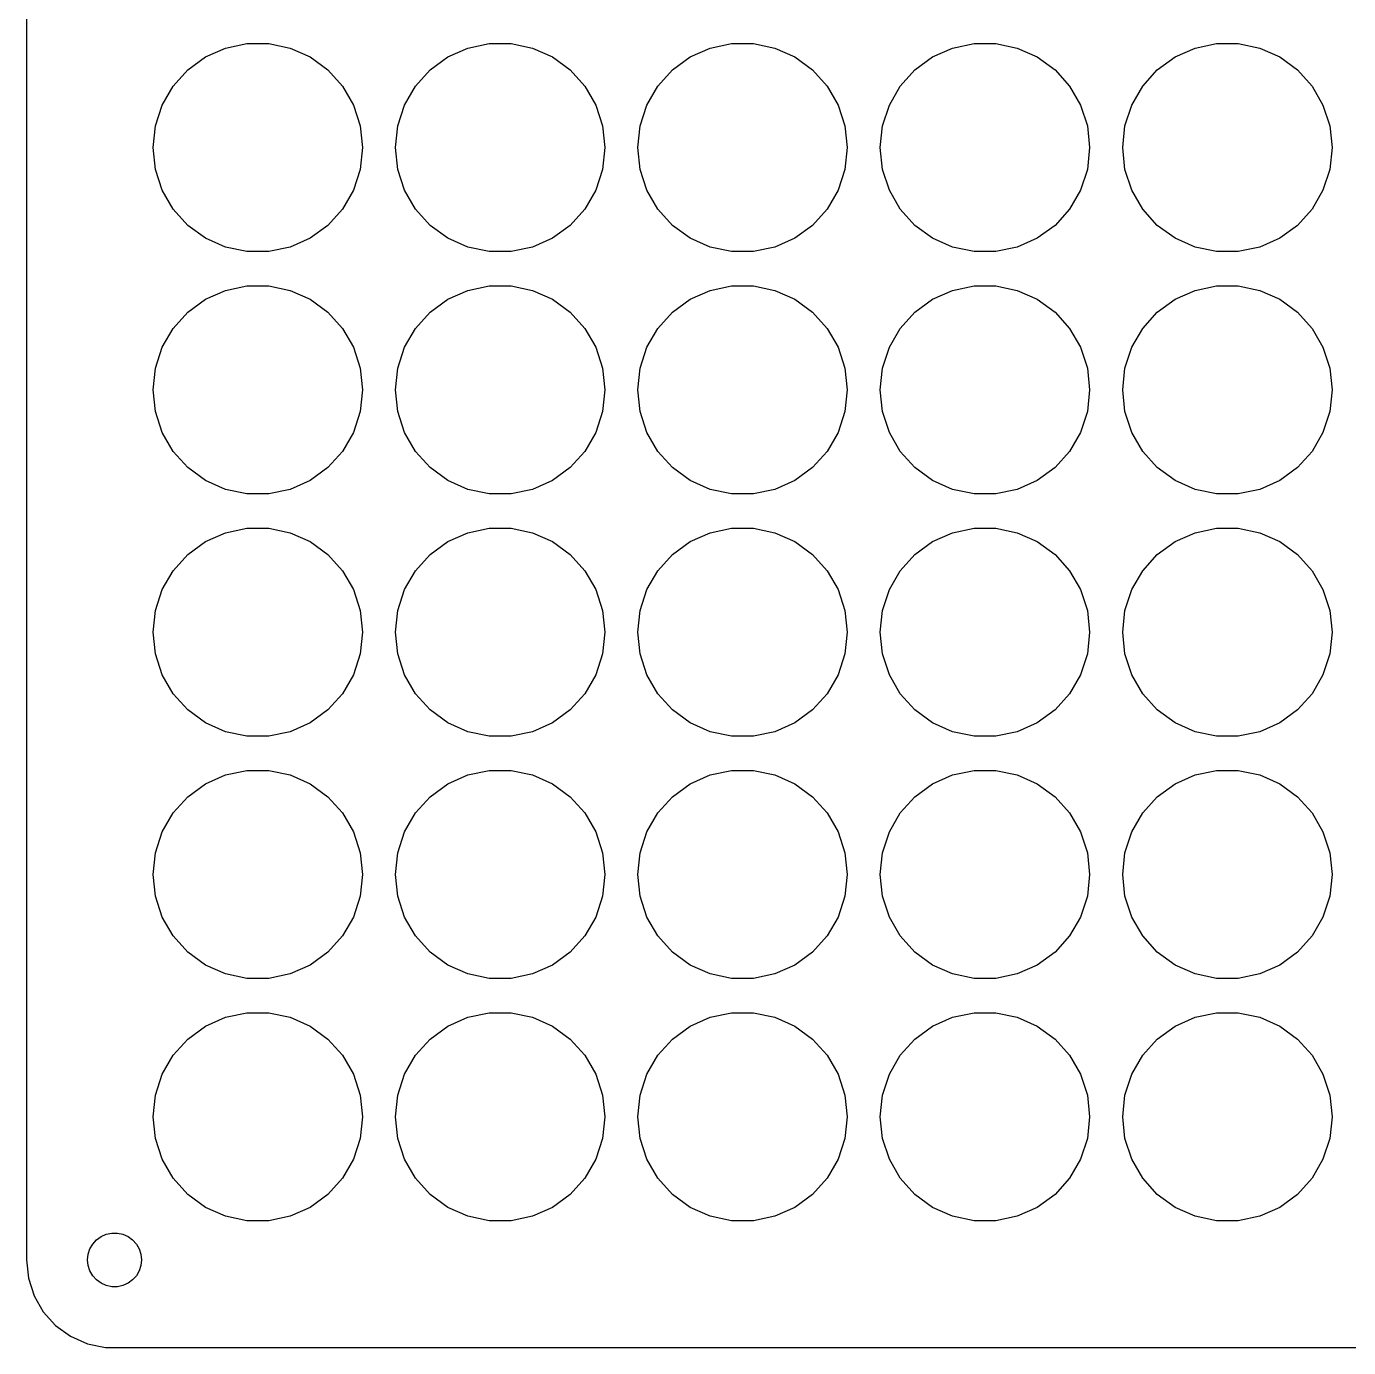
# Model space of a CAD drawing. Header units: metres. Extents: x -8 to 276, y -8 to 276.
# Drawn here: x -8 to 112, y -8 to 112 of the extents above; entities that cross this region are included whole.
import ezdxf

# ---------------------------------------------------------------- set-up
doc = ezdxf.new("R2010")
doc.units = ezdxf.units.M

msp = doc.modelspace()

# ---------------------------------------------------------------- linework, layer by layer
for p, q in [((-8, 268), (-8, 0)), ((10.0643, 110.035), (12.007, 110.448)), ((12.007, 110.448), (13.993, 110.448)), ((13.993, 110.448), (15.9357, 110.035)), ((32.0643, 110.035), (34.007, 110.448)), ((34.007, 110.448), (35.993, 110.448)), ((35.993, 110.448), (37.9357, 110.035)), ((54.0643, 110.035), (56.007, 110.448)), ((56.007, 110.448), (57.993, 110.448)), ((57.993, 110.448), (59.9357, 110.035)), ((76.0643, 110.035), (78.007, 110.448)), ((78.007, 110.448), (79.993, 110.448)), ((79.993, 110.448), (81.9357, 110.035)), ((98.0643, 110.035), (100.007, 110.448)), ((100.007, 110.448), (101.993, 110.448)), ((101.993, 110.448), (103.936, 110.035)), ((6.64325, 108.06), (8.25, 109.227)), ((8.25, 109.227), (10.0643, 110.035)), ((15.9357, 110.035), (17.75, 109.227)), ((17.75, 109.227), (19.3567, 108.06)), ((28.6432, 108.06), (30.25, 109.227)), ((30.25, 109.227), (32.0643, 110.035)), ((37.9357, 110.035), (39.75, 109.227)), ((39.75, 109.227), (41.3567, 108.06)), ((50.6432, 108.06), (52.25, 109.227)), ((52.25, 109.227), (54.0643, 110.035)), ((59.9357, 110.035), (61.75, 109.227)), ((61.75, 109.227), (63.3567, 108.06)), ((72.6432, 108.06), (74.25, 109.227)), ((74.25, 109.227), (76.0643, 110.035)), ((81.9357, 110.035), (83.75, 109.227)), ((83.75, 109.227), (85.3567, 108.06)), ((94.6432, 108.06), (96.25, 109.227)), ((96.25, 109.227), (98.0643, 110.035)), ((103.936, 110.035), (105.75, 109.227)), ((105.75, 109.227), (107.357, 108.06)), ((5.31433, 106.584), (6.64325, 108.06)), ((19.3567, 108.06), (20.6857, 106.584)), ((27.3143, 106.584), (28.6432, 108.06)), ((41.3567, 108.06), (42.6857, 106.584)), ((49.3143, 106.584), (50.6432, 108.06)), ((63.3567, 108.06), (64.6857, 106.584)), ((71.3143, 106.584), (72.6432, 108.06)), ((85.3567, 108.06), (86.6857, 106.584)), ((93.3143, 106.584), (94.6432, 108.06)), ((107.357, 108.06), (108.686, 106.584)), ((4.3213, 104.864), (5.31433, 106.584)), ((20.6857, 106.584), (21.6787, 104.864)), ((26.3213, 104.864), (27.3143, 106.584)), ((42.6857, 106.584), (43.6787, 104.864)), ((48.3213, 104.864), (49.3143, 106.584)), ((64.6857, 106.584), (65.6787, 104.864)), ((70.3213, 104.864), (71.3143, 106.584)), ((86.6857, 106.584), (87.6787, 104.864)), ((92.3213, 104.864), (93.3143, 106.584)), ((108.686, 106.584), (109.679, 104.864)), ((3.7076, 102.975), (4.3213, 104.864)), ((21.6787, 104.864), (22.2924, 102.975)), ((25.7076, 102.975), (26.3213, 104.864)), ((43.6787, 104.864), (44.2924, 102.975)), ((47.7076, 102.975), (48.3213, 104.864)), ((65.6787, 104.864), (66.2924, 102.975)), ((69.7076, 102.975), (70.3213, 104.864)), ((87.6787, 104.864), (88.2924, 102.975)), ((91.7076, 102.975), (92.3213, 104.864)), ((109.679, 104.864), (110.292, 102.975)), ((3.5, 101), (3.7076, 102.975)), ((22.2924, 102.975), (22.5, 101)), ((25.5, 101), (25.7076, 102.975)), ((44.2924, 102.975), (44.5, 101)), ((47.5, 101), (47.7076, 102.975)), ((66.2924, 102.975), (66.5, 101)), ((69.5, 101), (69.7076, 102.975)), ((88.2924, 102.975), (88.5, 101)), ((91.5, 101), (91.7076, 102.975)), ((110.292, 102.975), (110.5, 101)), ((3.7076, 99.0248), (3.5, 101)), ((22.5, 101), (22.2924, 99.0248)), ((25.7076, 99.0248), (25.5, 101)), ((44.5, 101), (44.2924, 99.0248)), ((47.7076, 99.0248), (47.5, 101)), ((66.5, 101), (66.2924, 99.0248)), ((69.7076, 99.0248), (69.5, 101)), ((88.5, 101), (88.2924, 99.0248)), ((91.7076, 99.0248), (91.5, 101)), ((110.5, 101), (110.292, 99.0248)), ((4.3213, 97.136), (3.7076, 99.0248)), ((22.2924, 99.0248), (21.6787, 97.136)), ((26.3213, 97.136), (25.7076, 99.0248)), ((44.2924, 99.0248), (43.6787, 97.136)), ((48.3213, 97.136), (47.7076, 99.0248)), ((66.2924, 99.0248), (65.6787, 97.136)), ((70.3213, 97.136), (69.7076, 99.0248)), ((88.2924, 99.0248), (87.6787, 97.136)), ((92.3213, 97.136), (91.7076, 99.0248)), ((110.292, 99.0248), (109.679, 97.136)), ((5.31433, 95.416), (4.3213, 97.136)), ((21.6787, 97.136), (20.6857, 95.416)), ((27.3143, 95.416), (26.3213, 97.136)), ((43.6787, 97.136), (42.6857, 95.416)), ((49.3143, 95.416), (48.3213, 97.136)), ((65.6787, 97.136), (64.6857, 95.416)), ((71.3143, 95.416), (70.3213, 97.136)), ((87.6787, 97.136), (86.6857, 95.416)), ((93.3143, 95.416), (92.3213, 97.136)), ((109.679, 97.136), (108.686, 95.416)), ((6.64325, 93.9401), (5.31433, 95.416)), ((20.6857, 95.416), (19.3567, 93.9401)), ((28.6432, 93.9401), (27.3143, 95.416)), ((42.6857, 95.416), (41.3567, 93.9401)), ((50.6432, 93.9401), (49.3143, 95.416)), ((64.6857, 95.416), (63.3567, 93.9401)), ((72.6432, 93.9401), (71.3143, 95.416)), ((86.6857, 95.416), (85.3567, 93.9401)), ((94.6432, 93.9401), (93.3143, 95.416)), ((108.686, 95.416), (107.357, 93.9401)), ((8.25, 92.7728), (6.64325, 93.9401)), ((19.3567, 93.9401), (17.75, 92.7728)), ((30.25, 92.7728), (28.6432, 93.9401)), ((41.3567, 93.9401), (39.75, 92.7728)), ((52.25, 92.7728), (50.6432, 93.9401)), ((63.3567, 93.9401), (61.75, 92.7728)), ((74.25, 92.7728), (72.6432, 93.9401)), ((85.3567, 93.9401), (83.75, 92.7728)), ((96.25, 92.7728), (94.6432, 93.9401)), ((107.357, 93.9401), (105.75, 92.7728)), ((10.0643, 91.965), (8.25, 92.7728)), ((17.75, 92.7728), (15.9357, 91.965)), ((32.0643, 91.965), (30.25, 92.7728)), ((39.75, 92.7728), (37.9357, 91.965)), ((54.0643, 91.965), (52.25, 92.7728)), ((61.75, 92.7728), (59.9357, 91.965)), ((76.0643, 91.965), (74.25, 92.7728)), ((83.75, 92.7728), (81.9357, 91.965)), ((98.0643, 91.965), (96.25, 92.7728)), ((105.75, 92.7728), (103.936, 91.965)), ((12.007, 91.552), (10.0643, 91.965)), ((13.993, 91.552), (12.007, 91.552)), ((15.9357, 91.965), (13.993, 91.552)), ((34.007, 91.552), (32.0643, 91.965)), ((35.993, 91.552), (34.007, 91.552)), ((37.9357, 91.965), (35.993, 91.552)), ((56.007, 91.552), (54.0643, 91.965)), ((57.993, 91.552), (56.007, 91.552)), ((59.9357, 91.965), (57.993, 91.552)), ((78.007, 91.552), (76.0643, 91.965)), ((79.993, 91.552), (78.007, 91.552)), ((81.9357, 91.965), (79.993, 91.552)), ((100.007, 91.552), (98.0643, 91.965)), ((101.993, 91.552), (100.007, 91.552)), ((103.936, 91.965), (101.993, 91.552)), ((8.25, 87.2272), (10.0643, 88.035)), ((10.0643, 88.035), (12.007, 88.448)), ((12.007, 88.448), (13.993, 88.448)), ((13.993, 88.448), (15.9357, 88.035)), ((15.9357, 88.035), (17.75, 87.2272)), ((30.25, 87.2272), (32.0643, 88.035)), ((32.0643, 88.035), (34.007, 88.448)), ((34.007, 88.448), (35.993, 88.448)), ((35.993, 88.448), (37.9357, 88.035)), ((37.9357, 88.035), (39.75, 87.2272)), ((52.25, 87.2272), (54.0643, 88.035)), ((54.0643, 88.035), (56.007, 88.448)), ((56.007, 88.448), (57.993, 88.448)), ((57.993, 88.448), (59.9357, 88.035)), ((59.9357, 88.035), (61.75, 87.2272)), ((74.25, 87.2272), (76.0643, 88.035)), ((76.0643, 88.035), (78.007, 88.448)), ((78.007, 88.448), (79.993, 88.448)), ((79.993, 88.448), (81.9357, 88.035)), ((81.9357, 88.035), (83.75, 87.2272)), ((96.25, 87.2272), (98.0643, 88.035)), ((98.0643, 88.035), (100.007, 88.448)), ((100.007, 88.448), (101.993, 88.448)), ((101.993, 88.448), (103.936, 88.035)), ((103.936, 88.035), (105.75, 87.2272)), ((6.64325, 86.0599), (8.25, 87.2272)), ((17.75, 87.2272), (19.3567, 86.0599)), ((28.6432, 86.0599), (30.25, 87.2272)), ((39.75, 87.2272), (41.3567, 86.0599)), ((50.6432, 86.0599), (52.25, 87.2272)), ((61.75, 87.2272), (63.3567, 86.0599)), ((72.6432, 86.0599), (74.25, 87.2272)), ((83.75, 87.2272), (85.3567, 86.0599)), ((94.6432, 86.0599), (96.25, 87.2272)), ((105.75, 87.2272), (107.357, 86.0599)), ((5.31433, 84.584), (6.64325, 86.0599)), ((19.3567, 86.0599), (20.6857, 84.584)), ((27.3143, 84.584), (28.6432, 86.0599)), ((41.3567, 86.0599), (42.6857, 84.584)), ((49.3143, 84.584), (50.6432, 86.0599)), ((63.3567, 86.0599), (64.6857, 84.584)), ((71.3143, 84.584), (72.6432, 86.0599)), ((85.3567, 86.0599), (86.6857, 84.584)), ((93.3143, 84.584), (94.6432, 86.0599)), ((107.357, 86.0599), (108.686, 84.584)), ((4.3213, 82.864), (5.31433, 84.584)), ((20.6857, 84.584), (21.6787, 82.864)), ((26.3213, 82.864), (27.3143, 84.584)), ((42.6857, 84.584), (43.6787, 82.864)), ((48.3213, 82.864), (49.3143, 84.584)), ((64.6857, 84.584), (65.6787, 82.864)), ((70.3213, 82.864), (71.3143, 84.584)), ((86.6857, 84.584), (87.6787, 82.864)), ((92.3213, 82.864), (93.3143, 84.584)), ((108.686, 84.584), (109.679, 82.864)), ((3.7076, 80.9752), (4.3213, 82.864)), ((21.6787, 82.864), (22.2924, 80.9752)), ((25.7076, 80.9752), (26.3213, 82.864)), ((43.6787, 82.864), (44.2924, 80.9752)), ((47.7076, 80.9752), (48.3213, 82.864)), ((65.6787, 82.864), (66.2924, 80.9752)), ((69.7076, 80.9752), (70.3213, 82.864)), ((87.6787, 82.864), (88.2924, 80.9752)), ((91.7076, 80.9752), (92.3213, 82.864)), ((109.679, 82.864), (110.292, 80.9752)), ((3.5, 79), (3.7076, 80.9752)), ((22.2924, 80.9752), (22.5, 79)), ((25.5, 79), (25.7076, 80.9752)), ((44.2924, 80.9752), (44.5, 79)), ((47.5, 79), (47.7076, 80.9752)), ((66.2924, 80.9752), (66.5, 79)), ((69.5, 79), (69.7076, 80.9752)), ((88.2924, 80.9752), (88.5, 79)), ((91.5, 79), (91.7076, 80.9752)), ((110.292, 80.9752), (110.5, 79)), ((3.7076, 77.0248), (3.5, 79)), ((22.5, 79), (22.2924, 77.0248)), ((25.7076, 77.0248), (25.5, 79)), ((44.5, 79), (44.2924, 77.0248)), ((47.7076, 77.0248), (47.5, 79)), ((66.5, 79), (66.2924, 77.0248)), ((69.7076, 77.0248), (69.5, 79)), ((88.5, 79), (88.2924, 77.0248)), ((91.7076, 77.0248), (91.5, 79)), ((110.5, 79), (110.292, 77.0248)), ((4.3213, 75.136), (3.7076, 77.0248)), ((22.2924, 77.0248), (21.6787, 75.136)), ((26.3213, 75.136), (25.7076, 77.0248)), ((44.2924, 77.0248), (43.6787, 75.136)), ((48.3213, 75.136), (47.7076, 77.0248)), ((66.2924, 77.0248), (65.6787, 75.136)), ((70.3213, 75.136), (69.7076, 77.0248)), ((88.2924, 77.0248), (87.6787, 75.136)), ((92.3213, 75.136), (91.7076, 77.0248)), ((110.292, 77.0248), (109.679, 75.136)), ((5.31433, 73.416), (4.3213, 75.136)), ((21.6787, 75.136), (20.6857, 73.416)), ((27.3143, 73.416), (26.3213, 75.136)), ((43.6787, 75.136), (42.6857, 73.416)), ((49.3143, 73.416), (48.3213, 75.136)), ((65.6787, 75.136), (64.6857, 73.416)), ((71.3143, 73.416), (70.3213, 75.136)), ((87.6787, 75.136), (86.6857, 73.416)), ((93.3143, 73.416), (92.3213, 75.136)), ((109.679, 75.136), (108.686, 73.416)), ((6.64325, 71.9401), (5.31433, 73.416)), ((20.6857, 73.416), (19.3567, 71.9401)), ((28.6432, 71.9401), (27.3143, 73.416)), ((42.6857, 73.416), (41.3567, 71.9401)), ((50.6432, 71.9401), (49.3143, 73.416)), ((64.6857, 73.416), (63.3567, 71.9401)), ((72.6432, 71.9401), (71.3143, 73.416)), ((86.6857, 73.416), (85.3567, 71.9401)), ((94.6432, 71.9401), (93.3143, 73.416)), ((108.686, 73.416), (107.357, 71.9401)), ((8.25, 70.7728), (6.64325, 71.9401)), ((19.3567, 71.9401), (17.75, 70.7728)), ((30.25, 70.7728), (28.6432, 71.9401)), ((41.3567, 71.9401), (39.75, 70.7728)), ((52.25, 70.7728), (50.6432, 71.9401)), ((63.3567, 71.9401), (61.75, 70.7728)), ((74.25, 70.7728), (72.6432, 71.9401)), ((85.3567, 71.9401), (83.75, 70.7728)), ((96.25, 70.7728), (94.6432, 71.9401)), ((107.357, 71.9401), (105.75, 70.7728)), ((10.0643, 69.965), (8.25, 70.7728)), ((12.007, 69.552), (10.0643, 69.965)), ((15.9357, 69.965), (13.993, 69.552)), ((17.75, 70.7728), (15.9357, 69.965)), ((32.0643, 69.965), (30.25, 70.7728)), ((34.007, 69.552), (32.0643, 69.965)), ((37.9357, 69.965), (35.993, 69.552)), ((39.75, 70.7728), (37.9357, 69.965)), ((54.0643, 69.965), (52.25, 70.7728)), ((56.007, 69.552), (54.0643, 69.965)), ((59.9357, 69.965), (57.993, 69.552)), ((61.75, 70.7728), (59.9357, 69.965)), ((76.0643, 69.965), (74.25, 70.7728)), ((78.007, 69.552), (76.0643, 69.965)), ((81.9357, 69.965), (79.993, 69.552)), ((83.75, 70.7728), (81.9357, 69.965)), ((98.0643, 69.965), (96.25, 70.7728)), ((100.007, 69.552), (98.0643, 69.965)), ((103.936, 69.965), (101.993, 69.552)), ((105.75, 70.7728), (103.936, 69.965)), ((13.993, 69.552), (12.007, 69.552)), ((35.993, 69.552), (34.007, 69.552)), ((57.993, 69.552), (56.007, 69.552)), ((79.993, 69.552), (78.007, 69.552)), ((101.993, 69.552), (100.007, 69.552)), ((8.25, 65.2272), (10.0643, 66.035)), ((10.0643, 66.035), (12.007, 66.448)), ((12.007, 66.448), (13.993, 66.448)), ((13.993, 66.448), (15.9357, 66.035)), ((15.9357, 66.035), (17.75, 65.2272)), ((30.25, 65.2272), (32.0643, 66.035)), ((32.0643, 66.035), (34.007, 66.448)), ((34.007, 66.448), (35.993, 66.448)), ((35.993, 66.448), (37.9357, 66.035)), ((37.9357, 66.035), (39.75, 65.2272)), ((52.25, 65.2272), (54.0643, 66.035)), ((54.0643, 66.035), (56.007, 66.448)), ((56.007, 66.448), (57.993, 66.448)), ((57.993, 66.448), (59.9357, 66.035)), ((59.9357, 66.035), (61.75, 65.2272)), ((74.25, 65.2272), (76.0643, 66.035)), ((76.0643, 66.035), (78.007, 66.448)), ((78.007, 66.448), (79.993, 66.448)), ((79.993, 66.448), (81.9357, 66.035)), ((81.9357, 66.035), (83.75, 65.2272)), ((96.25, 65.2272), (98.0643, 66.035)), ((98.0643, 66.035), (100.007, 66.448)), ((100.007, 66.448), (101.993, 66.448)), ((101.993, 66.448), (103.936, 66.035)), ((103.936, 66.035), (105.75, 65.2272)), ((6.64325, 64.0599), (8.25, 65.2272)), ((17.75, 65.2272), (19.3567, 64.0599)), ((28.6432, 64.0599), (30.25, 65.2272)), ((39.75, 65.2272), (41.3567, 64.0599)), ((50.6432, 64.0599), (52.25, 65.2272)), ((61.75, 65.2272), (63.3567, 64.0599)), ((72.6432, 64.0599), (74.25, 65.2272)), ((83.75, 65.2272), (85.3567, 64.0599)), ((94.6432, 64.0599), (96.25, 65.2272)), ((105.75, 65.2272), (107.357, 64.0599)), ((5.31433, 62.584), (6.64325, 64.0599)), ((19.3567, 64.0599), (20.6857, 62.584)), ((27.3143, 62.584), (28.6432, 64.0599)), ((41.3567, 64.0599), (42.6857, 62.584)), ((49.3143, 62.584), (50.6432, 64.0599)), ((63.3567, 64.0599), (64.6857, 62.584)), ((71.3143, 62.584), (72.6432, 64.0599)), ((85.3567, 64.0599), (86.6857, 62.584)), ((93.3143, 62.584), (94.6432, 64.0599)), ((107.357, 64.0599), (108.686, 62.584)), ((4.3213, 60.864), (5.31433, 62.584)), ((20.6857, 62.584), (21.6787, 60.864)), ((26.3213, 60.864), (27.3143, 62.584)), ((42.6857, 62.584), (43.6787, 60.864)), ((48.3213, 60.864), (49.3143, 62.584)), ((64.6857, 62.584), (65.6787, 60.864)), ((70.3213, 60.864), (71.3143, 62.584)), ((86.6857, 62.584), (87.6787, 60.864)), ((92.3213, 60.864), (93.3143, 62.584)), ((108.686, 62.584), (109.679, 60.864)), ((3.7076, 58.9752), (4.3213, 60.864)), ((21.6787, 60.864), (22.2924, 58.9752)), ((25.7076, 58.9752), (26.3213, 60.864)), ((43.6787, 60.864), (44.2924, 58.9752)), ((47.7076, 58.9752), (48.3213, 60.864)), ((65.6787, 60.864), (66.2924, 58.9752)), ((69.7076, 58.9752), (70.3213, 60.864)), ((87.6787, 60.864), (88.2924, 58.9752)), ((91.7076, 58.9752), (92.3213, 60.864)), ((109.679, 60.864), (110.292, 58.9752)), ((3.5, 57), (3.7076, 58.9752)), ((22.2924, 58.9752), (22.5, 57)), ((25.5, 57), (25.7076, 58.9752)), ((44.2924, 58.9752), (44.5, 57)), ((47.5, 57), (47.7076, 58.9752)), ((66.2924, 58.9752), (66.5, 57)), ((69.5, 57), (69.7076, 58.9752)), ((88.2924, 58.9752), (88.5, 57)), ((91.5, 57), (91.7076, 58.9752)), ((110.292, 58.9752), (110.5, 57)), ((3.7076, 55.0248), (3.5, 57)), ((22.5, 57), (22.2924, 55.0248)), ((25.7076, 55.0248), (25.5, 57)), ((44.5, 57), (44.2924, 55.0248)), ((47.7076, 55.0248), (47.5, 57)), ((66.5, 57), (66.2924, 55.0248)), ((69.7076, 55.0248), (69.5, 57)), ((88.5, 57), (88.2924, 55.0248)), ((91.7076, 55.0248), (91.5, 57)), ((110.5, 57), (110.292, 55.0248)), ((4.3213, 53.136), (3.7076, 55.0248)), ((22.2924, 55.0248), (21.6787, 53.136)), ((26.3213, 53.136), (25.7076, 55.0248)), ((44.2924, 55.0248), (43.6787, 53.136)), ((48.3213, 53.136), (47.7076, 55.0248)), ((66.2924, 55.0248), (65.6787, 53.136)), ((70.3213, 53.136), (69.7076, 55.0248)), ((88.2924, 55.0248), (87.6787, 53.136)), ((92.3213, 53.136), (91.7076, 55.0248)), ((110.292, 55.0248), (109.679, 53.136)), ((5.31433, 51.416), (4.3213, 53.136)), ((21.6787, 53.136), (20.6857, 51.416)), ((27.3143, 51.416), (26.3213, 53.136)), ((43.6787, 53.136), (42.6857, 51.416)), ((49.3143, 51.416), (48.3213, 53.136)), ((65.6787, 53.136), (64.6857, 51.416)), ((71.3143, 51.416), (70.3213, 53.136)), ((87.6787, 53.136), (86.6857, 51.416)), ((93.3143, 51.416), (92.3213, 53.136)), ((109.679, 53.136), (108.686, 51.416)), ((6.64325, 49.9401), (5.31433, 51.416)), ((20.6857, 51.416), (19.3567, 49.9401)), ((28.6432, 49.9401), (27.3143, 51.416)), ((42.6857, 51.416), (41.3567, 49.9401)), ((50.6432, 49.9401), (49.3143, 51.416)), ((64.6857, 51.416), (63.3567, 49.9401)), ((72.6432, 49.9401), (71.3143, 51.416)), ((86.6857, 51.416), (85.3567, 49.9401)), ((94.6432, 49.9401), (93.3143, 51.416)), ((108.686, 51.416), (107.357, 49.9401)), ((8.25, 48.7728), (6.64325, 49.9401)), ((19.3567, 49.9401), (17.75, 48.7728)), ((30.25, 48.7728), (28.6432, 49.9401)), ((41.3567, 49.9401), (39.75, 48.7728)), ((52.25, 48.7728), (50.6432, 49.9401)), ((63.3567, 49.9401), (61.75, 48.7728)), ((74.25, 48.7728), (72.6432, 49.9401)), ((85.3567, 49.9401), (83.75, 48.7728)), ((96.25, 48.7728), (94.6432, 49.9401)), ((107.357, 49.9401), (105.75, 48.7728)), ((10.0643, 47.965), (8.25, 48.7728)), ((17.75, 48.7728), (15.9357, 47.965)), ((32.0643, 47.965), (30.25, 48.7728)), ((39.75, 48.7728), (37.9357, 47.965)), ((54.0643, 47.965), (52.25, 48.7728)), ((61.75, 48.7728), (59.9357, 47.965)), ((76.0643, 47.965), (74.25, 48.7728)), ((83.75, 48.7728), (81.9357, 47.965)), ((98.0643, 47.965), (96.25, 48.7728)), ((105.75, 48.7728), (103.936, 47.965)), ((12.007, 47.552), (10.0643, 47.965)), ((13.993, 47.552), (12.007, 47.552)), ((15.9357, 47.965), (13.993, 47.552)), ((34.007, 47.552), (32.0643, 47.965)), ((35.993, 47.552), (34.007, 47.552)), ((37.9357, 47.965), (35.993, 47.552)), ((56.007, 47.552), (54.0643, 47.965)), ((57.993, 47.552), (56.007, 47.552)), ((59.9357, 47.965), (57.993, 47.552)), ((78.007, 47.552), (76.0643, 47.965)), ((79.993, 47.552), (78.007, 47.552)), ((81.9357, 47.965), (79.993, 47.552)), ((100.007, 47.552), (98.0643, 47.965)), ((101.993, 47.552), (100.007, 47.552)), ((103.936, 47.965), (101.993, 47.552)), ((10.0643, 44.035), (12.007, 44.448)), ((12.007, 44.448), (13.993, 44.448)), ((13.993, 44.448), (15.9357, 44.035)), ((32.0643, 44.035), (34.007, 44.448)), ((34.007, 44.448), (35.993, 44.448)), ((35.993, 44.448), (37.9357, 44.035)), ((54.0643, 44.035), (56.007, 44.448)), ((56.007, 44.448), (57.993, 44.448)), ((57.993, 44.448), (59.9357, 44.035)), ((76.0643, 44.035), (78.007, 44.448)), ((78.007, 44.448), (79.993, 44.448)), ((79.993, 44.448), (81.9357, 44.035)), ((98.0643, 44.035), (100.007, 44.448)), ((100.007, 44.448), (101.993, 44.448)), ((101.993, 44.448), (103.936, 44.035)), ((6.64325, 42.0599), (8.25, 43.2272)), ((8.25, 43.2272), (10.0643, 44.035)), ((15.9357, 44.035), (17.75, 43.2272)), ((17.75, 43.2272), (19.3567, 42.0599)), ((28.6432, 42.0599), (30.25, 43.2272)), ((30.25, 43.2272), (32.0643, 44.035)), ((37.9357, 44.035), (39.75, 43.2272)), ((39.75, 43.2272), (41.3567, 42.0599)), ((50.6432, 42.0599), (52.25, 43.2272)), ((52.25, 43.2272), (54.0643, 44.035)), ((59.9357, 44.035), (61.75, 43.2272)), ((61.75, 43.2272), (63.3567, 42.0599)), ((72.6432, 42.0599), (74.25, 43.2272)), ((74.25, 43.2272), (76.0643, 44.035)), ((81.9357, 44.035), (83.75, 43.2272)), ((83.75, 43.2272), (85.3567, 42.0599)), ((94.6432, 42.0599), (96.25, 43.2272)), ((96.25, 43.2272), (98.0643, 44.035)), ((103.936, 44.035), (105.75, 43.2272)), ((105.75, 43.2272), (107.357, 42.0599)), ((5.31433, 40.584), (6.64325, 42.0599)), ((19.3567, 42.0599), (20.6857, 40.584)), ((27.3143, 40.584), (28.6432, 42.0599)), ((41.3567, 42.0599), (42.6857, 40.584)), ((49.3143, 40.584), (50.6432, 42.0599)), ((63.3567, 42.0599), (64.6857, 40.584)), ((71.3143, 40.584), (72.6432, 42.0599)), ((85.3567, 42.0599), (86.6857, 40.584)), ((93.3143, 40.584), (94.6432, 42.0599)), ((107.357, 42.0599), (108.686, 40.584)), ((4.3213, 38.864), (5.31433, 40.584)), ((20.6857, 40.584), (21.6787, 38.864)), ((26.3213, 38.864), (27.3143, 40.584)), ((42.6857, 40.584), (43.6787, 38.864)), ((48.3213, 38.864), (49.3143, 40.584)), ((64.6857, 40.584), (65.6787, 38.864)), ((70.3213, 38.864), (71.3143, 40.584)), ((86.6857, 40.584), (87.6787, 38.864)), ((92.3213, 38.864), (93.3143, 40.584)), ((108.686, 40.584), (109.679, 38.864)), ((3.7076, 36.9752), (4.3213, 38.864)), ((21.6787, 38.864), (22.2924, 36.9752)), ((25.7076, 36.9752), (26.3213, 38.864)), ((43.6787, 38.864), (44.2924, 36.9752)), ((47.7076, 36.9752), (48.3213, 38.864)), ((65.6787, 38.864), (66.2924, 36.9752)), ((69.7076, 36.9752), (70.3213, 38.864)), ((87.6787, 38.864), (88.2924, 36.9752)), ((91.7076, 36.9752), (92.3213, 38.864)), ((109.679, 38.864), (110.292, 36.9752)), ((3.5, 35), (3.7076, 36.9752)), ((22.2924, 36.9752), (22.5, 35)), ((25.5, 35), (25.7076, 36.9752)), ((44.2924, 36.9752), (44.5, 35)), ((47.5, 35), (47.7076, 36.9752)), ((66.2924, 36.9752), (66.5, 35)), ((69.5, 35), (69.7076, 36.9752)), ((88.2924, 36.9752), (88.5, 35)), ((91.5, 35), (91.7076, 36.9752)), ((110.292, 36.9752), (110.5, 35)), ((3.7076, 33.0248), (3.5, 35)), ((22.5, 35), (22.2924, 33.0248)), ((25.7076, 33.0248), (25.5, 35)), ((44.5, 35), (44.2924, 33.0248)), ((47.7076, 33.0248), (47.5, 35)), ((66.5, 35), (66.2924, 33.0248)), ((69.7076, 33.0248), (69.5, 35)), ((88.5, 35), (88.2924, 33.0248)), ((91.7076, 33.0248), (91.5, 35)), ((110.5, 35), (110.292, 33.0248)), ((4.3213, 31.136), (3.7076, 33.0248)), ((22.2924, 33.0248), (21.6787, 31.136)), ((26.3213, 31.136), (25.7076, 33.0248)), ((44.2924, 33.0248), (43.6787, 31.136)), ((48.3213, 31.136), (47.7076, 33.0248)), ((66.2924, 33.0248), (65.6787, 31.136)), ((70.3213, 31.136), (69.7076, 33.0248)), ((88.2924, 33.0248), (87.6787, 31.136)), ((92.3213, 31.136), (91.7076, 33.0248)), ((110.292, 33.0248), (109.679, 31.136)), ((5.31433, 29.416), (4.3213, 31.136)), ((21.6787, 31.136), (20.6857, 29.416)), ((27.3143, 29.416), (26.3213, 31.136)), ((43.6787, 31.136), (42.6857, 29.416)), ((49.3143, 29.416), (48.3213, 31.136)), ((65.6787, 31.136), (64.6857, 29.416)), ((71.3143, 29.416), (70.3213, 31.136)), ((87.6787, 31.136), (86.6857, 29.416)), ((93.3143, 29.416), (92.3213, 31.136)), ((109.679, 31.136), (108.686, 29.416)), ((6.64325, 27.9401), (5.31433, 29.416)), ((20.6857, 29.416), (19.3567, 27.9401)), ((28.6432, 27.9401), (27.3143, 29.416)), ((42.6857, 29.416), (41.3567, 27.9401)), ((50.6432, 27.9401), (49.3143, 29.416)), ((64.6857, 29.416), (63.3567, 27.9401)), ((72.6432, 27.9401), (71.3143, 29.416)), ((86.6857, 29.416), (85.3567, 27.9401)), ((94.6432, 27.9401), (93.3143, 29.416)), ((108.686, 29.416), (107.357, 27.9401)), ((8.25, 26.7728), (6.64325, 27.9401)), ((19.3567, 27.9401), (17.75, 26.7728)), ((30.25, 26.7728), (28.6432, 27.9401)), ((41.3567, 27.9401), (39.75, 26.7728)), ((52.25, 26.7728), (50.6432, 27.9401)), ((63.3567, 27.9401), (61.75, 26.7728)), ((74.25, 26.7728), (72.6432, 27.9401)), ((85.3567, 27.9401), (83.75, 26.7728)), ((96.25, 26.7728), (94.6432, 27.9401)), ((107.357, 27.9401), (105.75, 26.7728)), ((10.0643, 25.965), (8.25, 26.7728)), ((17.75, 26.7728), (15.9357, 25.965)), ((32.0643, 25.965), (30.25, 26.7728)), ((39.75, 26.7728), (37.9357, 25.965)), ((54.0643, 25.965), (52.25, 26.7728)), ((61.75, 26.7728), (59.9357, 25.965)), ((76.0643, 25.965), (74.25, 26.7728)), ((83.75, 26.7728), (81.9357, 25.965)), ((98.0643, 25.965), (96.25, 26.7728)), ((105.75, 26.7728), (103.936, 25.965)), ((12.007, 25.552), (10.0643, 25.965)), ((13.993, 25.552), (12.007, 25.552)), ((15.9357, 25.965), (13.993, 25.552)), ((34.007, 25.552), (32.0643, 25.965)), ((35.993, 25.552), (34.007, 25.552)), ((37.9357, 25.965), (35.993, 25.552)), ((56.007, 25.552), (54.0643, 25.965)), ((57.993, 25.552), (56.007, 25.552)), ((59.9357, 25.965), (57.993, 25.552)), ((78.007, 25.552), (76.0643, 25.965)), ((79.993, 25.552), (78.007, 25.552)), ((81.9357, 25.965), (79.993, 25.552)), ((100.007, 25.552), (98.0643, 25.965)), ((101.993, 25.552), (100.007, 25.552)), ((103.936, 25.965), (101.993, 25.552)), ((8.25, 21.2272), (10.0643, 22.035)), ((10.0643, 22.035), (12.007, 22.448)), ((12.007, 22.448), (13.993, 22.448)), ((13.993, 22.448), (15.9357, 22.035)), ((15.9357, 22.035), (17.75, 21.2272)), ((30.25, 21.2272), (32.0643, 22.035)), ((32.0643, 22.035), (34.007, 22.448)), ((34.007, 22.448), (35.993, 22.448)), ((35.993, 22.448), (37.9357, 22.035)), ((37.9357, 22.035), (39.75, 21.2272)), ((52.25, 21.2272), (54.0643, 22.035)), ((54.0643, 22.035), (56.007, 22.448)), ((56.007, 22.448), (57.993, 22.448)), ((57.993, 22.448), (59.9357, 22.035)), ((59.9357, 22.035), (61.75, 21.2272)), ((74.25, 21.2272), (76.0643, 22.035)), ((76.0643, 22.035), (78.007, 22.448)), ((78.007, 22.448), (79.993, 22.448)), ((79.993, 22.448), (81.9357, 22.035)), ((81.9357, 22.035), (83.75, 21.2272)), ((96.25, 21.2272), (98.0643, 22.035)), ((98.0643, 22.035), (100.007, 22.448)), ((100.007, 22.448), (101.993, 22.448)), ((101.993, 22.448), (103.936, 22.035)), ((103.936, 22.035), (105.75, 21.2272)), ((6.64325, 20.0599), (8.25, 21.2272)), ((17.75, 21.2272), (19.3567, 20.0599)), ((28.6432, 20.0599), (30.25, 21.2272)), ((39.75, 21.2272), (41.3567, 20.0599)), ((50.6432, 20.0599), (52.25, 21.2272)), ((61.75, 21.2272), (63.3567, 20.0599)), ((72.6432, 20.0599), (74.25, 21.2272)), ((83.75, 21.2272), (85.3567, 20.0599)), ((94.6432, 20.0599), (96.25, 21.2272)), ((105.75, 21.2272), (107.357, 20.0599)), ((5.31433, 18.584), (6.64325, 20.0599)), ((19.3567, 20.0599), (20.6857, 18.584)), ((27.3143, 18.584), (28.6432, 20.0599)), ((41.3567, 20.0599), (42.6857, 18.584)), ((49.3143, 18.584), (50.6432, 20.0599)), ((63.3567, 20.0599), (64.6857, 18.584)), ((71.3143, 18.584), (72.6432, 20.0599)), ((85.3567, 20.0599), (86.6857, 18.584)), ((93.3143, 18.584), (94.6432, 20.0599)), ((107.357, 20.0599), (108.686, 18.584)), ((4.3213, 16.864), (5.31433, 18.584)), ((20.6857, 18.584), (21.6787, 16.864)), ((26.3213, 16.864), (27.3143, 18.584)), ((42.6857, 18.584), (43.6787, 16.864)), ((48.3213, 16.864), (49.3143, 18.584)), ((64.6857, 18.584), (65.6787, 16.864)), ((70.3213, 16.864), (71.3143, 18.584)), ((86.6857, 18.584), (87.6787, 16.864)), ((92.3213, 16.864), (93.3143, 18.584)), ((108.686, 18.584), (109.679, 16.864)), ((3.7076, 14.9752), (4.3213, 16.864)), ((21.6787, 16.864), (22.2924, 14.9752)), ((25.7076, 14.9752), (26.3213, 16.864)), ((43.6787, 16.864), (44.2924, 14.9752)), ((47.7076, 14.9752), (48.3213, 16.864)), ((65.6787, 16.864), (66.2924, 14.9752)), ((69.7076, 14.9752), (70.3213, 16.864)), ((87.6787, 16.864), (88.2924, 14.9752)), ((91.7076, 14.9752), (92.3213, 16.864)), ((109.679, 16.864), (110.292, 14.9752)), ((3.5, 13), (3.7076, 14.9752)), ((22.2924, 14.9752), (22.5, 13)), ((25.5, 13), (25.7076, 14.9752)), ((44.2924, 14.9752), (44.5, 13)), ((47.5, 13), (47.7076, 14.9752)), ((66.2924, 14.9752), (66.5, 13)), ((69.5, 13), (69.7076, 14.9752)), ((88.2924, 14.9752), (88.5, 13)), ((91.5, 13), (91.7076, 14.9752)), ((110.292, 14.9752), (110.5, 13)), ((3.7076, 11.0248), (3.5, 13)), ((22.5, 13), (22.2924, 11.0248)), ((25.7076, 11.0248), (25.5, 13)), ((44.5, 13), (44.2924, 11.0248)), ((47.7076, 11.0248), (47.5, 13)), ((66.5, 13), (66.2924, 11.0248)), ((69.7076, 11.0248), (69.5, 13)), ((88.5, 13), (88.2924, 11.0248)), ((91.7076, 11.0248), (91.5, 13)), ((110.5, 13), (110.292, 11.0248)), ((4.3213, 9.136), (3.7076, 11.0248)), ((22.2924, 11.0248), (21.6787, 9.136)), ((26.3213, 9.136), (25.7076, 11.0248)), ((44.2924, 11.0248), (43.6787, 9.136)), ((48.3213, 9.136), (47.7076, 11.0248)), ((66.2924, 11.0248), (65.6787, 9.136)), ((70.3213, 9.136), (69.7076, 11.0248)), ((88.2924, 11.0248), (87.6787, 9.136)), ((92.3213, 9.136), (91.7076, 11.0248)), ((110.292, 11.0248), (109.679, 9.136)), ((5.31433, 7.41603), (4.3213, 9.136)), ((21.6787, 9.136), (20.6857, 7.41603)), ((27.3143, 7.41603), (26.3213, 9.136)), ((43.6787, 9.136), (42.6857, 7.41603)), ((49.3143, 7.41603), (48.3213, 9.136)), ((65.6787, 9.136), (64.6857, 7.41603)), ((71.3143, 7.41603), (70.3213, 9.136)), ((87.6787, 9.136), (86.6857, 7.41603)), ((93.3143, 7.41603), (92.3213, 9.136)), ((109.679, 9.136), (108.686, 7.41603)), ((6.64325, 5.94011), (5.31433, 7.41603)), ((20.6857, 7.41603), (19.3567, 5.94011)), ((28.6432, 5.94011), (27.3143, 7.41603)), ((42.6857, 7.41603), (41.3567, 5.94011)), ((50.6432, 5.94011), (49.3143, 7.41603)), ((64.6857, 7.41603), (63.3567, 5.94011)), ((72.6432, 5.94011), (71.3143, 7.41603)), ((86.6857, 7.41603), (85.3567, 5.94011)), ((94.6432, 5.94011), (93.3143, 7.41603)), ((108.686, 7.41603), (107.357, 5.94011)), ((8.25, 4.77275), (6.64325, 5.94011)), ((19.3567, 5.94011), (17.75, 4.77275)), ((30.25, 4.77275), (28.6432, 5.94011)), ((41.3567, 5.94011), (39.75, 4.77275)), ((52.25, 4.77275), (50.6432, 5.94011)), ((63.3567, 5.94011), (61.75, 4.77275)), ((74.25, 4.77275), (72.6432, 5.94011)), ((85.3567, 5.94011), (83.75, 4.77275)), ((96.25, 4.77275), (94.6432, 5.94011)), ((107.357, 5.94011), (105.75, 4.77275)), ((10.0643, 3.96495), (8.25, 4.77275)), ((12.007, 3.55203), (10.0643, 3.96495)), ((15.9357, 3.96495), (13.993, 3.55203)), ((17.75, 4.77275), (15.9357, 3.96495)), ((32.0643, 3.96495), (30.25, 4.77275)), ((34.007, 3.55203), (32.0643, 3.96495)), ((37.9357, 3.96495), (35.993, 3.55203)), ((39.75, 4.77275), (37.9357, 3.96495)), ((54.0643, 3.96495), (52.25, 4.77275)), ((56.007, 3.55203), (54.0643, 3.96495)), ((59.9357, 3.96495), (57.993, 3.55203)), ((61.75, 4.77275), (59.9357, 3.96495)), ((76.0643, 3.96495), (74.25, 4.77275)), ((78.007, 3.55203), (76.0643, 3.96495)), ((81.9357, 3.96495), (79.993, 3.55203)), ((83.75, 4.77275), (81.9357, 3.96495)), ((98.0643, 3.96495), (96.25, 4.77275)), ((100.007, 3.55203), (98.0643, 3.96495)), ((103.936, 3.96495), (101.993, 3.55203)), ((105.75, 4.77275), (103.936, 3.96495)), ((-0.75708, 2.33008), (-0.25609, 2.43657)), ((-0.25609, 2.43657), (0.25609, 2.43657)), ((0.25609, 2.43657), (0.75708, 2.33008)), ((13.993, 3.55203), (12.007, 3.55203)), ((35.993, 3.55203), (34.007, 3.55203)), ((57.993, 3.55203), (56.007, 3.55203)), ((79.993, 3.55203), (78.007, 3.55203)), ((101.993, 3.55203), (100.007, 3.55203)), ((-2.23817, 0.99649), (-1.98209, 1.44006)), ((-1.98209, 1.44006), (-1.63936, 1.82069)), ((-1.63936, 1.82069), (-1.22499, 2.12175)), ((-1.22499, 2.12175), (-0.75708, 2.33008)), ((0.75708, 2.33008), (1.22499, 2.12175)), ((1.22499, 2.12175), (1.63936, 1.82069)), ((1.63936, 1.82069), (1.98209, 1.44006)), ((1.98209, 1.44006), (2.23817, 0.99649)), ((-8, 0), (-7.82518, -1.66328)), ((-2.45, 0), (-2.39645, 0.50937)), ((-2.39645, -0.50937), (-2.45, 0)), ((-2.39645, 0.50937), (-2.23817, 0.99649)), ((2.23817, 0.99649), (2.39645, 0.50937)), ((2.39645, 0.50937), (2.45, 0)), ((2.45, 0), (2.39645, -0.50937)), ((-2.23817, -0.99649), (-2.39645, -0.50937)), ((-1.98209, -1.44006), (-2.23817, -0.99649)), ((2.23817, -0.99649), (1.98209, -1.44006)), ((2.39645, -0.50937), (2.23817, -0.99649)), ((-7.82518, -1.66328), (-7.30835, -3.25389)), ((-1.63936, -1.82069), (-1.98209, -1.44006)), ((-1.22499, -2.12175), (-1.63936, -1.82069)), ((-0.75708, -2.33008), (-1.22499, -2.12175)), ((-0.25609, -2.43657), (-0.75708, -2.33008)), ((0.75708, -2.33008), (0.25609, -2.43657)), ((1.22499, -2.12175), (0.75708, -2.33008)), ((1.63936, -1.82069), (1.22499, -2.12175)), ((1.98209, -1.44006), (1.63936, -1.82069)), ((-7.30835, -3.25389), (-6.47212, -4.70227)), ((0.25609, -2.43657), (-0.25609, -2.43657)), ((-6.47212, -4.70227), (-5.35304, -5.94514)), ((-5.35304, -5.94514), (-4, -6.92819)), ((-4, -6.92819), (-2.47212, -7.60844)), ((-2.47212, -7.60844), (-0.83623, -7.95616)), ((-0.83623, -7.95616), (268.836, -7.95616))]:
    msp.add_line(p, q)

doc.saveas('drawing.dxf')
